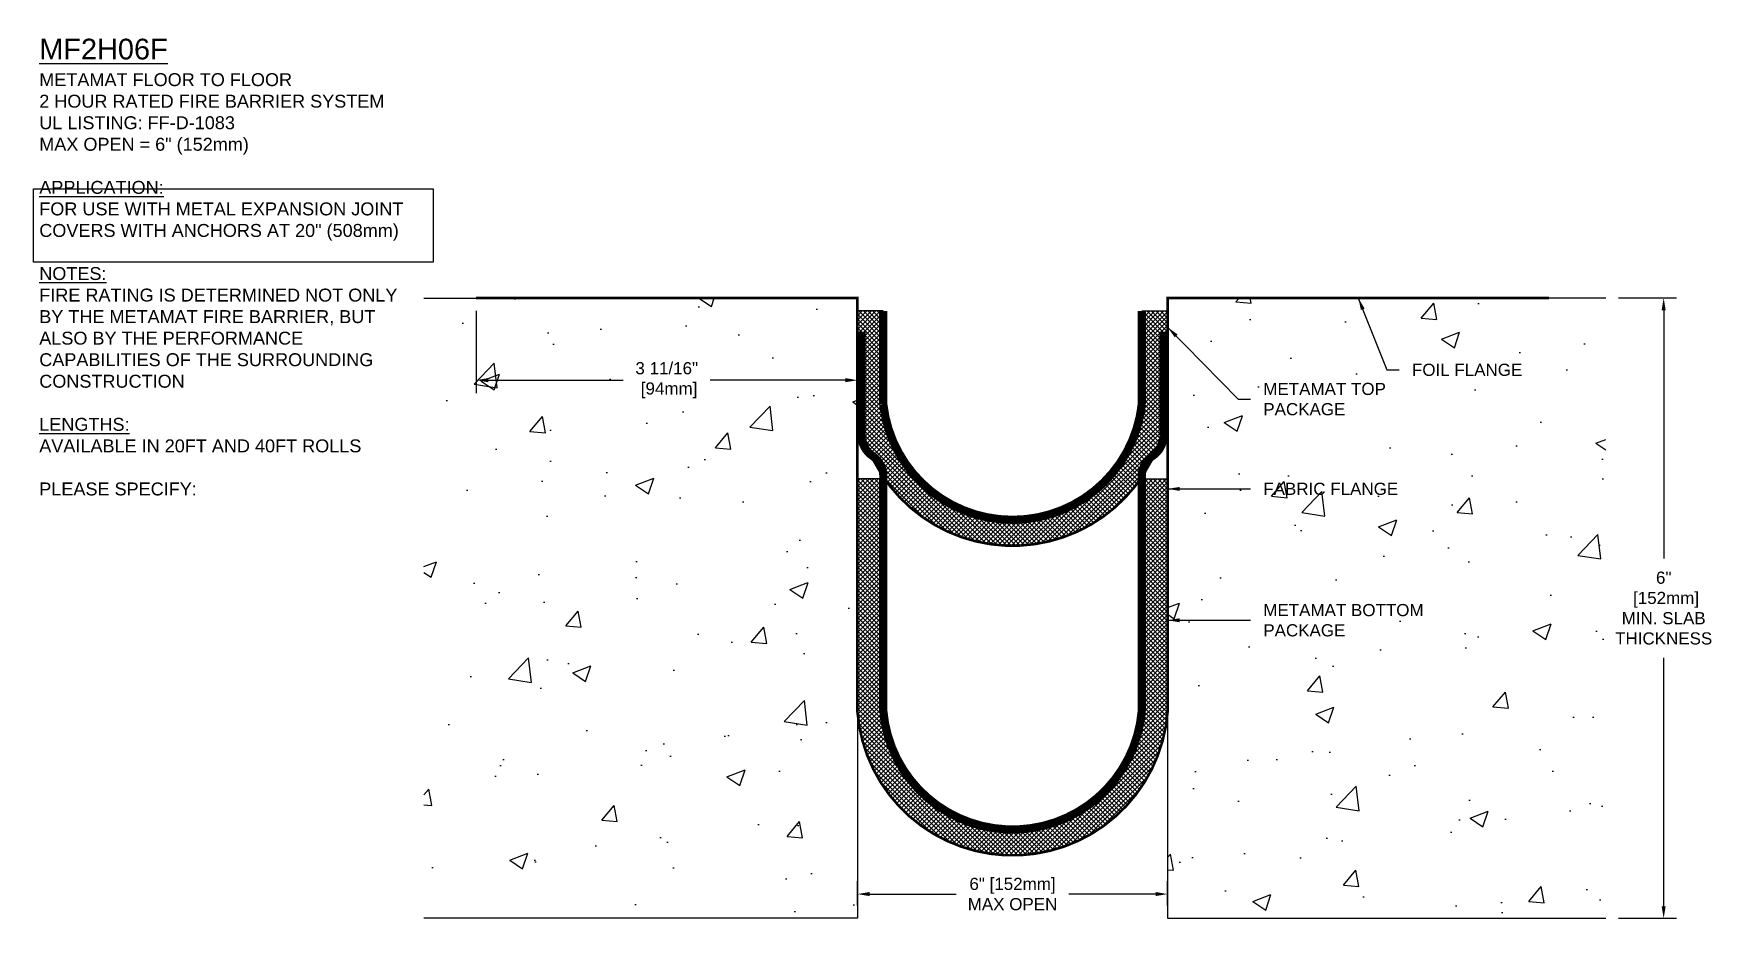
# Model space of a CAD drawing. Header units: inches. Extents: x -1.9 to 14.4, y 0.5 to 9.2.
import ezdxf

# ---------------------------------------------------------------- set-up
doc = ezdxf.new("R2010")
doc.units = ezdxf.units.IN
doc.header["$MEASUREMENT"] = 0
for name, color, linetype in [('Conditions', 1, 'Continuous'), ('Dimensions', 3, 'Continuous'), ('FB Flanges', 5, 'Continuous'), ('Fire Blanket', 42, 'Continuous'), ('Text', 2, 'Continuous')]:
    doc.layers.add(name, color=color, linetype=linetype)
doc.styles.add('ARIAL', font='arial.ttf')
doc.dimstyles.new('ARIAL', dxfattribs={"dimtxt": 0.1175, "dimasz": 0.1175, "dimexe": 0.125, "dimexo": 0.125, "dimgap": 0.125, "dimtad": 0, "dimtih": 1, "dimtoh": 1, "dimdec": 4, "dimzin": 0, "dimdsep": 46, "dimlunit": 4, "dimtxsty": 'ARIAL', "dimcen": 0.09, "dimadec": 0, "dimazin": 0, "dimtfac": 1, "dimtdec": 4, "dimtofl": 0, "dimtmove": 0, "dimatfit": 3, "dimfxl": 0, "dimfrac": 2, "dimtolj": 1, "dimtzin": 0, "dimarcsym": 0})
pattern_1 = [(50, (0.4023, 0), (1.79315, -0.15688), [0.1875, -2.0625]), (355, (0.4023, 0), (-0.34688, 1.88048), [0.15, -1.65]), (100.451, (0.5518, -0.013), (1.44627, 1.7236), [0.15935, -1.75286]), (46.184, (0.4023, 0.5), (2.6681, -0.4138), [0.28125, -3.09375]), (96.636, (0.6247, 0.4655), (2.33666, 2.4353), [0.23903, -2.6293]), (351.184, (0.4023, 0.5), (2.33665, 2.4353), [0.225, -2.475]), (21, (0.6523, 0.375), (1.49227, -1.00655), [0.1875, -2.0625]), (326, (0.6523, 0.375), (0.60829, 1.81288), [0.15, -1.65]), (71.451, (0.7767, 0.2911), (2.10056, 0.80633), [0.15935, -1.75286]), (37.5, (0.40234, 0), (0.0304, 0.832235), [0, -1.63, 0, -1.675, 0, -1.65625]), (7.5, (0.4023, 0), (0.657674, 0.98603), [0, -0.955, 0, -1.5925, 0, -0.63125]), (327.5, (-0.15516, 0), (1.334556, -0.056387), [0, -0.625, 0, -1.95, 0, -2.5875]), (317.5, (-0.4052, 0), (1.457965, 0.25026), [0, -0.8125, 0, -1.295, 0, -1.8375])]

# ---------------------------------------------------------------- blocks, each defined once
blk = doc.blocks.new('*D0')
at = {"layer": 'Defpoints', "color": 0}
for p in [(13.352, 6.62), (13.352, 0.62), (13.913, 0.62)]:
    blk.add_point(p, dxfattribs=at)
at = {"layer": 'Dimensions', "color": 0, "lineweight": -2}
for p, q in [((13.477, 6.62), (14.038, 6.62)), ((13.913, 6.502), (13.913, 4.101)), ((13.913, 0.737), (13.913, 3.139)), ((13.477, 0.62), (14.038, 0.62))]:
    blk.add_line(p, q, dxfattribs=at)
at = {"layer": 'Dimensions', "color": 0}
for points in [[(13.893, 6.502), (13.932, 6.502), (13.913, 6.62)], [(13.893, 0.737), (13.932, 0.737), (13.913, 0.62)]]:
    blk.add_solid(points, dxfattribs=at)
at = {"layer": 'Dimensions', "color": 0, "insert": (13.913, 3.62), "char_height": 0.1175, "attachment_point": 5, "style": 'ARIAL'}
blk.add_mtext('\\A1;6"\\P [152mm]\\PMIN. SLAB\\PTHICKNESS', dxfattribs=at)
blk = doc.blocks.new('*D1')
at = {"layer": 'Defpoints', "color": 0}
for p in [(2.429, 6.62), (6.116, 6.62), (6.116, 5.825)]:
    blk.add_point(p, dxfattribs=at)
at = {"layer": 'Dimensions', "color": 0, "lineweight": -2}
for p, q in [((2.429, 6.495), (2.429, 5.7)), ((6.116, 6.495), (6.116, 5.7)), ((2.546, 5.825), (3.852, 5.825)), ((5.999, 5.825), (4.693, 5.825))]:
    blk.add_line(p, q, dxfattribs=at)
at = {"layer": 'Dimensions', "color": 0}
for points in [[(2.546, 5.845), (2.546, 5.805), (2.429, 5.825)], [(5.999, 5.845), (5.999, 5.805), (6.116, 5.825)]]:
    blk.add_solid(points, dxfattribs=at)
at = {"layer": 'Dimensions', "color": 0, "insert": (4.272, 5.825), "char_height": 0.1175, "attachment_point": 5, "style": 'ARIAL'}
blk.add_mtext('\\A1;3 11/16"\\P [94mm]', dxfattribs=at)
blk = doc.blocks.new('*D7')
at = {"layer": 'Defpoints', "color": 0}
for p in [(9.116, 0.854), (6.116, 0.62), (9.116, 0.62)]:
    blk.add_point(p, dxfattribs=at)
at = {"layer": 'Dimensions', "color": 0, "lineweight": -2}
for p, q in [((6.116, 0.745), (6.116, 0.979)), ((9.116, 0.745), (9.116, 0.979)), ((6.234, 0.854), (7.071, 0.854)), ((8.999, 0.854), (8.161, 0.854))]:
    blk.add_line(p, q, dxfattribs=at)
at = {"layer": 'Dimensions', "color": 0}
for points in [[(6.234, 0.874), (6.234, 0.835), (6.116, 0.854)], [(8.999, 0.874), (8.999, 0.835), (9.116, 0.854)]]:
    blk.add_solid(points, dxfattribs=at)
at = {"layer": 'Dimensions', "color": 0, "insert": (7.616, 0.854), "char_height": 0.1175, "attachment_point": 5, "style": 'ARIAL'}
blk.add_mtext('\\A1;6" [152mm]\\PMAX OPEN', dxfattribs=at)
blk = doc.blocks.new('MF2H06F-BTM')
h = blk.add_hatch()
h.set_pattern_fill('ANSI37', color=256, scale=0.25, style=0)
h.set_pattern_definition([(45, (-5.23402, -3.900472), (-0.02209709, 0.02209709), []), (135, (-5.23402, -3.900472), (-0.02209709, -0.02209709), [])])
h.paths.add_polyline_path([(0, -2.253, 0.925205), (3, -2.253), (3, 0), (2.75, 0), (2.75, -2.243, -0.91837), (0.25, -2.243), (0.25, 0), (0, 0)])
for p, q in [((0.25, 0), (0, 0)), ((2.75, 0), (3, 0))]:
    blk.add_line(p, q)
at = {"const_width": 0.08}
blk.add_lwpolyline([(2.96, 1.424), (2.96, 0.424, -0.252393), (2.855, 0.224, 0.272104), (2.75, 0), (2.75, -2.243, -0.91837), (0.25, -2.243), (0.25, 0, 0.272104), (0.145, 0.224, -0.252393), (0.04, 0.424), (0.04, 1.424)], format="xyb", dxfattribs=at)
blk.add_lwpolyline([(3, 0), (3, -2.253, -0.925205), (0, -2.253), (0, 0)], format="xyb")
blk = doc.blocks.new('MF2H06F-TOP')
h = blk.add_hatch()
h.set_pattern_fill('ANSI37', color=256, scale=0.25, style=0)
h.set_pattern_definition([(45, (-5.23402, -9.49803), (-0.02209709, 0.02209709), []), (135, (-5.23402, -9.49803), (-0.02209709, -0.02209709), [])])
h.paths.add_polyline_path([(0.25, 0), (0, 0), (0, -0.909, 0.9077), (3, -0.909), (3, 0), (2.75, 0), (2.75, -0.904, -0.893328), (0.25, -0.904)])
for p, q in [((0.25, 0), (0, 0)), ((2.75, 0), (3, 0))]:
    blk.add_line(p, q)
blk.add_lwpolyline([(3, 0), (3, -0.918, -0.902143), (0, -0.918), (0, 0)], format="xyb")
at = {"const_width": 0.08}
blk.add_lwpolyline([(2.75, 0), (2.75, -0.904, -0.893328), (0.25, -0.904), (0.25, 0)], format="xyb", dxfattribs=at)

msp = doc.modelspace()

# ---------------------------------------------------------------- hatches: boundary and pattern name
at = {"layer": 'Conditions'}
h = msp.add_hatch(dxfattribs=at)
h.set_pattern_fill('AR-CONC', color=256, scale=0.25, style=0)
h.set_pattern_definition(pattern_1)
h.paths.add_polyline_path([(6.11607, 6.61961), (1.92435, 6.61961), (1.92435, 0.61961), (6.11607, 0.61961)])
h.paths.add_polyline_path([(3.94727, 6.02852), (4.59736, 6.02852), (4.59736, 5.62133), (3.94727, 5.62133)], flags=24)
h.paths.add_polyline_path([(-1.44353, 9.17776), (2.16056, 9.17776), (2.16056, 4.12727), (-1.44353, 4.12727)], flags=9)
h = msp.add_hatch(dxfattribs=at)
h.set_pattern_fill('AR-CONC', color=256, scale=0.25, style=0)
h.set_pattern_definition(pattern_1)
h.paths.add_polyline_path([(13.35212, 6.61961), (9.11607, 6.61961), (9.11607, 2.61641), (9.11607, 0.61961), (13.35212, 0.61961)])
h.paths.add_polyline_path([(13.29476, 3.25497), (14.28053, 3.25497), (14.28053, 2.48425), (13.29476, 2.48425)], flags=9)
h.paths.add_polyline_path([(10.01182, 4.86345), (11.35257, 4.86345), (11.35257, 4.68319), (10.01182, 4.68319)], flags=24)
h.paths.add_polyline_path([(10.01182, 3.69161), (11.59615, 3.69161), (11.59615, 3.31343), (10.01182, 3.31343)], flags=24)
h.paths.add_polyline_path([(10.01182, 5.83062), (11.23675, 5.83062), (11.23675, 5.45245), (10.01182, 5.45245)], flags=24)
h.paths.add_polyline_path([(11.44932, 6.01456), (12.55299, 6.01456), (12.55299, 5.83422), (11.44932, 5.83422)], flags=24)

# ---------------------------------------------------------------- linework, layer by layer
for points in [[(1.92435, 6.61961), (6.11607, 6.61961), (6.11607, 0.61961), (1.92435, 0.61961)], [(13.35212, 6.61961), (9.11607, 6.61961), (9.11607, 0.61961), (13.35212, 0.61961)]]:
    msp.add_lwpolyline(points, dxfattribs=at)
at = {"layer": 'FB Flanges', "const_width": 0.025}
for points in [[(2.42857, 6.61961), (6.11607, 6.61961), (6.11607, 5.58516, 0.90769965), (9.11607, 5.58516), (9.11607, 6.61961), (12.80357, 6.61961)], [(2.42857, 6.61961), (6.11607, 6.61961), (6.11607, 2.61641, 0.9252055), (9.11607, 2.61641), (9.11607, 6.61961), (12.80357, 6.61961)]]:
    msp.add_lwpolyline(points, format="xyb", dxfattribs=at)
at = {"layer": 'Text'}
msp.add_lwpolyline([(-1.85109, 7.67696), (2.01491, 7.67696), (2.01491, 6.96694), (-1.85109, 6.96694)], close=True, dxfattribs=at)

# ---------------------------------------------------------------- block references
at = {"layer": 'Fire Blanket'}
for name, p in [('MF2H06F-TOP', (6.11607, 6.49461)), ('MF2H06F-BTM', (6.11607, 4.86922))]:
    msp.add_blockref(name, p, dxfattribs=at)

# ---------------------------------------------------------------- texts
at = {"layer": 'Text', "insert": (-1.79587, 9.12776), "char_height": 0.2, "width": 3.6512447, "attachment_point": 1, "style": 'ARIAL'}
msp.add_mtext('{\\LMF2H06F\\P\\H0.625x;\\lMETAMAT FLOOR TO FLOOR \\P2 HOUR RATED FIRE BARRIER SYSTEM \\PUL LISTING: FF-D-1083 \\PMAX OPEN = 6" (152mm)\\P\\P\\LAPPLICATION:\\l\\PFOR USE WITH METAL EXPANSION JOINT COVERS WITH ANCHORS AT 20" (508mm) \\P\\P\\LNOTES:\\P\\lFIRE RATING IS DETERMINED NOT ONLY BY THE METAMAT FIRE BARRIER, BUT ALSO BY THE PERFORMANCE CAPABILITIES OF THE SURROUNDING CONSTRUCTION\\L\\P\\l\\P\\LLENGTHS:\\P\\lAVAILABLE IN 20FT AND 40FT ROLLS\\P\\PPLEASE SPECIFY:\\L                          \\~}', dxfattribs=at)
at = {"layer": 'Text', "char_height": 0.1175, "attachment_point": 4, "style": 'ARIAL'}
for s, insert in [('FOIL FLANGE', (11.47869, 5.92439)), ('METAMAT TOP\\PPACKAGE', (10.04119, 5.64154)), ('FABRIC FLANGE', (10.04119, 4.77332)), ('METAMAT BOTTOM\\PPACKAGE', (10.04119, 3.50252))]:
    msp.add_mtext(s, dxfattribs=dict(at, insert=insert))

# ---------------------------------------------------------------- dimensions: what is measured, and where the dimension line sits
at = {"layer": 'Dimensions'}
dim = msp.add_linear_dim(base=(6.11607, 5.82493), p1=(2.42857, 6.61961), p2=(6.11607, 6.61961), dimstyle='ARIAL', override={"dimpost": '\\X'}, dxfattribs=at)
dim.commit()
dim.dimension.update_dxf_attribs({"geometry": '*D1', "text_midpoint": (4.27232, 5.82493), "dimtype": 160})
dim = msp.add_linear_dim(base=(13.91264, 0.61961), p1=(13.35212, 6.61961), p2=(13.35212, 0.61961), angle=90, text='<>\\PMIN. SLAB\\PTHICKNESS', dimstyle='ARIAL', override={"dimpost": '\\X'}, dxfattribs=at)
dim.commit()
dim.dimension.update_dxf_attribs({"geometry": '*D0', "text_midpoint": (13.91264, 3.61961), "dimtype": 160})
dim = msp.add_linear_dim(base=(9.11607, 0.85448), p1=(6.11607, 0.61961), p2=(9.11607, 0.61961), text='6" [152mm]\\PMAX OPEN', dimstyle='ARIAL', override={"dimpost": '\\X'}, dxfattribs=at)
dim.commit()
dim.dimension.update_dxf_attribs({"geometry": '*D7', "text_midpoint": (7.61607, 0.85448), "dimtype": 160})

# ---------------------------------------------------------------- leaders
at = {"layer": 'Text', "annotation_type": 0, "has_hookline": 1, "hookline_direction": 0}
for points, text_width in [([(10.95982, 6.61961), (11.23619, 5.92439), (11.35369, 5.92439)], 1.04492), ([(9.11607, 6.33676), (9.79869, 5.64154), (9.91619, 5.64154)], 1.16618), ([(9.11607, 4.77332), (9.91619, 4.77332)], 1.282), ([(9.11607, 3.50252), (9.91619, 3.50252)], 1.52558)]:
    msp.add_leader(points, dimstyle='ARIAL', override={"dimgap": 0.125, "dimtad": 0}, dxfattribs=dict(at, text_width=text_width))

doc.saveas('drawing.dxf')
